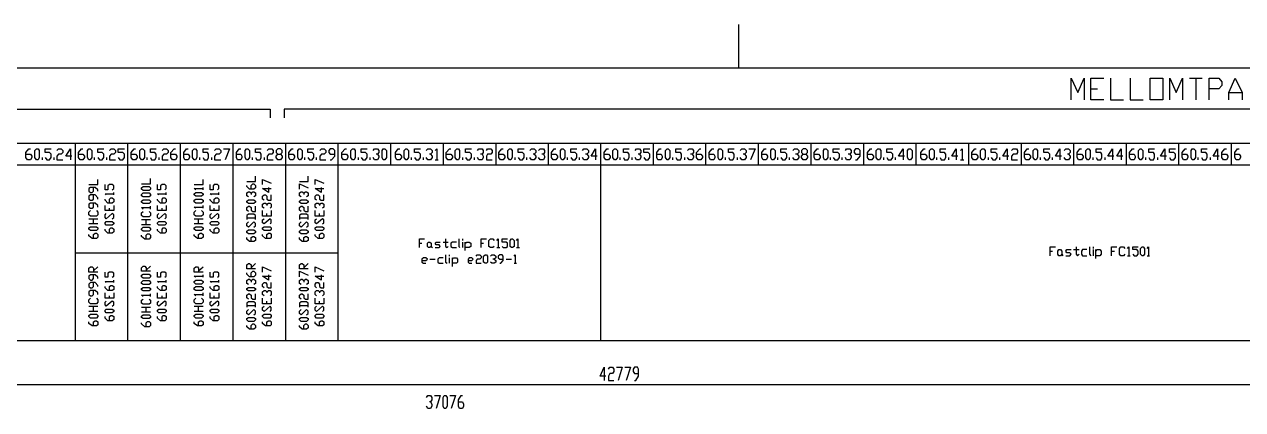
# Model space of a CAD drawing. Header units: millimetres. Extents: x -45 to 90, y -17 to 16.
# Drawn here: x 13.82 to 27.73, y 3.74 to 8.14 of the extents above; entities that cross this region are included whole.
import ezdxf

# ---------------------------------------------------------------- set-up
doc = ezdxf.new("R2010")
doc.units = ezdxf.units.MM
doc.layers.add('PDF_Geometry', color=7, linetype='Continuous')

msp = doc.modelspace()

# ---------------------------------------------------------------- linework, layer by layer
at = {"layer": 'PDF_Geometry', "lineweight": 25}
for points in [[(21.976, 8.137), (21.976, 7.637)], [(25.772, 7.275), (25.772, 7.523), (25.85, 7.358), (25.923, 7.523), (25.923, 7.275)], [(26.148, 7.275), (25.997, 7.275), (25.997, 7.523), (26.148, 7.523)], [(26.221, 7.523), (26.221, 7.275), (26.372, 7.275)], [(26.446, 7.523), (26.446, 7.275), (26.597, 7.275)], [(26.9, 7.275), (26.9, 7.523), (26.973, 7.358), (27.046, 7.523), (27.046, 7.275)], [(27.124, 7.523), (27.271, 7.523)], [(27.198, 7.523), (27.198, 7.275)], [(27.349, 7.275), (27.349, 7.523), (27.459, 7.523), (27.496, 7.481), (27.496, 7.44), (27.459, 7.399), (27.349, 7.399)], [(27.573, 7.275), (27.573, 7.358), (27.647, 7.523), (27.725, 7.358), (27.725, 7.275)], [(25.997, 7.399), (26.074, 7.399)], [(27.573, 7.358), (27.725, 7.358)], [(-0.601, 7.069), (-0.601, 7.17), (16.627, 7.17), (16.627, 7.069)], [(32.304, 7.069), (32.304, 7.17), (16.787, 7.17), (16.787, 7.069)], [(-3.599, 4.529), (-3.599, 6.78), (-0.601, 6.78), (-0.601, 6.528), (-4.199, 6.528), (-4.199, 4.529), (49.201, 4.529), (53.4, 4.529), (53.4, 4.282), (49.201, 4.282), (49.201, 4.529)], [(13.839, 6.656), (13.89, 6.656), (13.908, 6.633), (13.908, 6.615), (13.89, 6.592), (13.858, 6.592), (13.839, 6.615), (13.839, 6.674), (13.872, 6.716), (13.89, 6.716)], [(14.059, 6.615), (14.078, 6.592), (14.11, 6.592), (14.128, 6.615), (14.128, 6.656), (14.11, 6.674), (14.059, 6.674), (14.059, 6.716), (14.128, 6.716)], [(14.192, 6.697), (14.211, 6.716), (14.243, 6.716), (14.261, 6.697), (14.261, 6.674), (14.243, 6.656), (14.211, 6.656), (14.192, 6.633), (14.192, 6.592), (14.261, 6.592)], [(14.362, 6.633), (14.293, 6.633), (14.348, 6.716), (14.348, 6.592)], [(14.403, 6.78), (14.403, 6.528), (14.403, 4.529)], [(14.44, 6.656), (14.49, 6.656), (14.509, 6.633), (14.509, 6.615), (14.49, 6.592), (14.458, 6.592), (14.44, 6.615), (14.44, 6.674), (14.472, 6.716), (14.49, 6.716)], [(14.66, 6.615), (14.678, 6.592), (14.71, 6.592), (14.729, 6.615), (14.729, 6.656), (14.71, 6.674), (14.66, 6.674), (14.66, 6.716), (14.729, 6.716)], [(14.793, 6.697), (14.811, 6.716), (14.843, 6.716), (14.862, 6.697), (14.862, 6.674), (14.843, 6.656), (14.811, 6.656), (14.793, 6.633), (14.793, 6.592), (14.862, 6.592)], [(14.894, 6.615), (14.912, 6.592), (14.944, 6.592), (14.963, 6.615), (14.963, 6.656), (14.944, 6.674), (14.894, 6.674), (14.894, 6.716), (14.963, 6.716)], [(14.999, 6.78), (14.999, 6.528), (14.999, 4.529)], [(15.04, 6.656), (15.091, 6.656), (15.109, 6.633), (15.109, 6.615), (15.091, 6.592), (15.059, 6.592), (15.04, 6.615), (15.04, 6.674), (15.073, 6.716), (15.091, 6.716)], [(15.261, 6.615), (15.274, 6.592), (15.311, 6.592), (15.325, 6.615), (15.325, 6.656), (15.311, 6.674), (15.261, 6.674), (15.261, 6.716), (15.325, 6.716)], [(15.393, 6.697), (15.412, 6.716), (15.444, 6.716), (15.462, 6.697), (15.462, 6.674), (15.444, 6.656), (15.412, 6.656), (15.393, 6.633), (15.393, 6.592), (15.462, 6.592)], [(15.494, 6.656), (15.545, 6.656), (15.563, 6.633), (15.563, 6.615), (15.545, 6.592), (15.513, 6.592), (15.494, 6.615), (15.494, 6.674), (15.531, 6.716), (15.545, 6.716)], [(15.6, 6.78), (15.6, 6.528), (15.6, 4.529)], [(15.641, 6.656), (15.691, 6.656), (15.705, 6.633), (15.705, 6.615), (15.691, 6.592), (15.655, 6.592), (15.641, 6.615), (15.641, 6.674), (15.673, 6.716), (15.691, 6.716)], [(15.861, 6.615), (15.875, 6.592), (15.911, 6.592), (15.925, 6.615), (15.925, 6.656), (15.911, 6.674), (15.861, 6.674), (15.861, 6.716), (15.925, 6.716)], [(15.994, 6.697), (16.012, 6.716), (16.044, 6.716), (16.063, 6.697), (16.063, 6.674), (16.044, 6.656), (16.012, 6.656), (15.994, 6.633), (15.994, 6.592), (16.063, 6.592)], [(16.095, 6.716), (16.164, 6.716), (16.113, 6.592)], [(16.2, 6.78), (16.2, 6.528), (16.2, 4.529)], [(16.242, 6.656), (16.292, 6.656), (16.306, 6.633), (16.306, 6.615), (16.292, 6.592), (16.255, 6.592), (16.242, 6.615), (16.242, 6.674), (16.274, 6.716), (16.292, 6.716)], [(16.462, 6.615), (16.475, 6.592), (16.512, 6.592), (16.526, 6.615), (16.526, 6.656), (16.512, 6.674), (16.462, 6.674), (16.462, 6.716), (16.526, 6.716)], [(16.595, 6.697), (16.613, 6.716), (16.645, 6.716), (16.663, 6.697), (16.663, 6.674), (16.645, 6.656), (16.613, 6.656), (16.595, 6.633), (16.595, 6.592), (16.663, 6.592)], [(16.746, 6.656), (16.764, 6.633), (16.764, 6.615), (16.746, 6.592), (16.714, 6.592), (16.695, 6.615), (16.695, 6.633), (16.714, 6.656), (16.746, 6.656), (16.764, 6.674), (16.764, 6.697), (16.746, 6.716), (16.714, 6.716), (16.695, 6.697), (16.695, 6.674), (16.714, 6.656)], [(16.801, 6.78), (16.801, 6.528), (16.801, 4.529)], [(16.842, 6.656), (16.892, 6.656), (16.906, 6.633), (16.906, 6.615), (16.892, 6.592), (16.856, 6.592), (16.842, 6.615), (16.842, 6.674), (16.874, 6.716), (16.892, 6.716)], [(17.058, 6.615), (17.076, 6.592), (17.108, 6.592), (17.126, 6.615), (17.126, 6.656), (17.108, 6.674), (17.058, 6.674), (17.058, 6.716), (17.126, 6.716)], [(17.195, 6.697), (17.213, 6.716), (17.245, 6.716), (17.264, 6.697), (17.264, 6.674), (17.245, 6.656), (17.213, 6.656), (17.195, 6.633), (17.195, 6.592), (17.264, 6.592)], [(17.314, 6.592), (17.328, 6.592), (17.365, 6.633), (17.365, 6.697), (17.346, 6.716), (17.314, 6.716), (17.296, 6.697), (17.296, 6.674), (17.314, 6.656), (17.365, 6.656)], [(17.401, 6.78), (17.401, 6.528), (17.401, 4.529)], [(17.447, 6.656), (17.498, 6.656), (17.516, 6.633), (17.516, 6.615), (17.498, 6.592), (17.465, 6.592), (17.447, 6.615), (17.447, 6.674), (17.484, 6.716), (17.498, 6.716)], [(17.667, 6.615), (17.686, 6.592), (17.718, 6.592), (17.736, 6.615), (17.736, 6.656), (17.718, 6.674), (17.667, 6.674), (17.667, 6.716), (17.736, 6.716)], [(17.805, 6.697), (17.818, 6.716), (17.855, 6.716), (17.869, 6.697), (17.869, 6.674), (17.855, 6.656), (17.837, 6.656)], [(18.002, 6.78), (18.002, 6.528)], [(18.057, 6.656), (18.107, 6.656), (18.126, 6.633), (18.126, 6.615), (18.107, 6.592), (18.075, 6.592), (18.057, 6.615), (18.057, 6.674), (18.089, 6.716), (18.107, 6.716)], [(18.277, 6.615), (18.295, 6.592), (18.327, 6.592), (18.346, 6.615), (18.346, 6.656), (18.327, 6.674), (18.277, 6.674), (18.277, 6.716), (18.346, 6.716)], [(18.41, 6.697), (18.428, 6.716), (18.46, 6.716), (18.479, 6.697), (18.479, 6.674), (18.46, 6.656), (18.446, 6.656)], [(18.511, 6.697), (18.529, 6.716), (18.529, 6.592)], [(18.602, 6.78), (18.602, 6.528)], [(18.639, 6.656), (18.689, 6.656), (18.708, 6.633), (18.708, 6.615), (18.689, 6.592), (18.657, 6.592), (18.639, 6.615), (18.639, 6.674), (18.676, 6.716), (18.689, 6.716)], [(18.859, 6.615), (18.877, 6.592), (18.909, 6.592), (18.928, 6.615), (18.928, 6.656), (18.909, 6.674), (18.859, 6.674), (18.859, 6.716), (18.928, 6.716)], [(18.997, 6.697), (19.01, 6.716), (19.047, 6.716), (19.061, 6.697), (19.061, 6.674), (19.047, 6.656), (19.029, 6.656)], [(19.097, 6.697), (19.111, 6.716), (19.148, 6.716), (19.162, 6.697), (19.162, 6.674), (19.148, 6.656), (19.111, 6.656), (19.097, 6.633), (19.097, 6.592), (19.162, 6.592)], [(19.203, 6.78), (19.203, 6.528)], [(19.24, 6.656), (19.29, 6.656), (19.308, 6.633), (19.308, 6.615), (19.29, 6.592), (19.258, 6.592), (19.24, 6.615), (19.24, 6.674), (19.272, 6.716), (19.29, 6.716)], [(19.46, 6.615), (19.478, 6.592), (19.51, 6.592), (19.528, 6.615), (19.528, 6.656), (19.51, 6.674), (19.46, 6.674), (19.46, 6.716), (19.528, 6.716)], [(19.593, 6.697), (19.611, 6.716), (19.643, 6.716), (19.661, 6.697), (19.661, 6.674), (19.643, 6.656), (19.629, 6.656)], [(19.693, 6.697), (19.712, 6.716), (19.748, 6.716), (19.762, 6.697), (19.762, 6.674), (19.748, 6.656), (19.73, 6.656)], [(19.803, 6.78), (19.803, 6.528)], [(19.84, 6.656), (19.89, 6.656), (19.909, 6.633), (19.909, 6.615), (19.89, 6.592), (19.858, 6.592), (19.84, 6.615), (19.84, 6.674), (19.872, 6.716), (19.89, 6.716)], [(20.06, 6.615), (20.078, 6.592), (20.111, 6.592), (20.129, 6.615), (20.129, 6.656), (20.111, 6.674), (20.06, 6.674), (20.06, 6.716), (20.129, 6.716)], [(20.193, 6.697), (20.211, 6.716), (20.243, 6.716), (20.262, 6.697), (20.262, 6.674), (20.243, 6.656), (20.23, 6.656)], [(20.363, 6.633), (20.294, 6.633), (20.344, 6.716), (20.344, 6.592)], [(20.399, 6.78), (20.399, 6.528), (20.399, 4.529)], [(20.441, 6.656), (20.491, 6.656), (20.509, 6.633), (20.509, 6.615), (20.491, 6.592), (20.459, 6.592), (20.441, 6.615), (20.441, 6.674), (20.473, 6.716), (20.491, 6.716)], [(20.661, 6.615), (20.674, 6.592), (20.711, 6.592), (20.725, 6.615), (20.725, 6.656), (20.711, 6.674), (20.661, 6.674), (20.661, 6.716), (20.725, 6.716)], [(20.794, 6.697), (20.812, 6.716), (20.844, 6.716), (20.862, 6.697), (20.862, 6.674), (20.844, 6.656), (20.83, 6.656)], [(20.894, 6.615), (20.913, 6.592), (20.945, 6.592), (20.963, 6.615), (20.963, 6.656), (20.945, 6.674), (20.894, 6.674), (20.894, 6.716), (20.963, 6.716)], [(21, 6.78), (21, 6.528)], [(21.041, 6.656), (21.092, 6.656), (21.105, 6.633), (21.105, 6.615), (21.092, 6.592), (21.055, 6.592), (21.041, 6.615), (21.041, 6.674), (21.073, 6.716), (21.092, 6.716)], [(21.261, 6.615), (21.275, 6.592), (21.312, 6.592), (21.325, 6.615), (21.325, 6.656), (21.312, 6.674), (21.261, 6.674), (21.261, 6.716), (21.325, 6.716)], [(21.394, 6.697), (21.412, 6.716), (21.445, 6.716), (21.463, 6.697), (21.463, 6.674), (21.445, 6.656), (21.426, 6.656)], [(21.495, 6.656), (21.545, 6.656), (21.564, 6.633), (21.564, 6.615), (21.545, 6.592), (21.513, 6.592), (21.495, 6.615), (21.495, 6.674), (21.532, 6.716), (21.545, 6.716)], [(21.6, 6.78), (21.6, 6.528)], [(21.642, 6.656), (21.692, 6.656), (21.706, 6.633), (21.706, 6.615), (21.692, 6.592), (21.655, 6.592), (21.642, 6.615), (21.642, 6.674), (21.674, 6.716), (21.692, 6.716)], [(21.862, 6.615), (21.875, 6.592), (21.912, 6.592), (21.926, 6.615), (21.926, 6.656), (21.912, 6.674), (21.862, 6.674), (21.862, 6.716), (21.926, 6.716)], [(21.995, 6.697), (22.013, 6.716), (22.045, 6.716), (22.063, 6.697), (22.063, 6.674), (22.045, 6.656), (22.027, 6.656)], [(22.095, 6.716), (22.164, 6.716), (22.114, 6.592)], [(22.201, 6.78), (22.201, 6.528)], [(22.242, 6.656), (22.293, 6.656), (22.306, 6.633), (22.306, 6.615), (22.293, 6.592), (22.256, 6.592), (22.242, 6.615), (22.242, 6.674), (22.274, 6.716), (22.293, 6.716)], [(22.458, 6.615), (22.476, 6.592), (22.508, 6.592), (22.526, 6.615), (22.526, 6.656), (22.508, 6.674), (22.458, 6.674), (22.458, 6.716), (22.526, 6.716)], [(22.595, 6.697), (22.613, 6.716), (22.646, 6.716), (22.664, 6.697), (22.664, 6.674), (22.646, 6.656), (22.627, 6.656)], [(22.746, 6.656), (22.765, 6.633), (22.765, 6.615), (22.746, 6.592), (22.714, 6.592), (22.696, 6.615), (22.696, 6.633), (22.714, 6.656), (22.746, 6.656), (22.765, 6.674), (22.765, 6.697), (22.746, 6.716), (22.714, 6.716), (22.696, 6.697), (22.696, 6.674), (22.714, 6.656)], [(22.801, 6.78), (22.801, 6.528)], [(22.838, 6.656), (22.889, 6.656), (22.907, 6.633), (22.907, 6.615), (22.889, 6.592), (22.856, 6.592), (22.838, 6.615), (22.838, 6.674), (22.875, 6.716), (22.889, 6.716)], [(23.058, 6.615), (23.076, 6.592), (23.109, 6.592), (23.127, 6.615), (23.127, 6.656), (23.109, 6.674), (23.058, 6.674), (23.058, 6.716), (23.127, 6.716)], [(23.196, 6.697), (23.209, 6.716), (23.246, 6.716), (23.26, 6.697), (23.26, 6.674), (23.246, 6.656), (23.228, 6.656)], [(23.31, 6.592), (23.329, 6.592), (23.365, 6.633), (23.365, 6.697), (23.347, 6.716), (23.31, 6.716), (23.296, 6.697), (23.296, 6.674), (23.31, 6.656), (23.365, 6.656)], [(23.402, 6.78), (23.402, 6.528)], [(23.448, 6.656), (23.498, 6.656), (23.517, 6.633), (23.517, 6.615), (23.498, 6.592), (23.466, 6.592), (23.448, 6.615), (23.448, 6.674), (23.484, 6.716), (23.498, 6.716)], [(23.668, 6.615), (23.686, 6.592), (23.718, 6.592), (23.737, 6.615), (23.737, 6.656), (23.718, 6.674), (23.668, 6.674), (23.668, 6.716), (23.737, 6.716)], [(23.87, 6.633), (23.801, 6.633), (23.856, 6.716), (23.856, 6.592)], [(24.002, 6.78), (24.002, 6.528)], [(24.057, 6.656), (24.108, 6.656), (24.126, 6.633), (24.126, 6.615), (24.108, 6.592), (24.076, 6.592), (24.057, 6.615), (24.057, 6.674), (24.09, 6.716), (24.108, 6.716)], [(24.277, 6.615), (24.291, 6.592), (24.328, 6.592), (24.342, 6.615), (24.342, 6.656), (24.328, 6.674), (24.277, 6.674), (24.277, 6.716), (24.342, 6.716)], [(24.479, 6.633), (24.41, 6.633), (24.461, 6.716), (24.461, 6.592)], [(24.511, 6.697), (24.53, 6.716), (24.53, 6.592)], [(24.603, 6.78), (24.603, 6.528)], [(24.64, 6.656), (24.69, 6.656), (24.708, 6.633), (24.708, 6.615), (24.69, 6.592), (24.658, 6.592), (24.64, 6.615), (24.64, 6.674), (24.672, 6.716), (24.69, 6.716)], [(24.86, 6.615), (24.878, 6.592), (24.91, 6.592), (24.928, 6.615), (24.928, 6.656), (24.91, 6.674), (24.86, 6.674), (24.86, 6.716), (24.928, 6.716)], [(25.061, 6.633), (24.993, 6.633), (25.043, 6.716), (25.043, 6.592)], [(25.093, 6.697), (25.112, 6.716), (25.148, 6.716), (25.162, 6.697), (25.162, 6.674), (25.148, 6.656), (25.112, 6.656), (25.093, 6.633), (25.093, 6.592), (25.162, 6.592)], [(25.203, 6.78), (25.203, 6.528)], [(25.24, 6.656), (25.291, 6.656), (25.309, 6.633), (25.309, 6.615), (25.291, 6.592), (25.258, 6.592), (25.24, 6.615), (25.24, 6.674), (25.272, 6.716), (25.291, 6.716)], [(25.46, 6.615), (25.479, 6.592), (25.511, 6.592), (25.529, 6.615), (25.529, 6.656), (25.511, 6.674), (25.46, 6.674), (25.46, 6.716), (25.529, 6.716)], [(25.662, 6.633), (25.593, 6.633), (25.644, 6.716), (25.644, 6.592)], [(25.694, 6.697), (25.712, 6.716), (25.744, 6.716), (25.763, 6.697), (25.763, 6.674), (25.744, 6.656), (25.731, 6.656)], [(25.799, 6.78), (25.799, 6.528)], [(25.841, 6.656), (25.891, 6.656), (25.909, 6.633), (25.909, 6.615), (25.891, 6.592), (25.859, 6.592), (25.841, 6.615), (25.841, 6.674), (25.873, 6.716), (25.891, 6.716)], [(26.061, 6.615), (26.074, 6.592), (26.111, 6.592), (26.125, 6.615), (26.125, 6.656), (26.111, 6.674), (26.061, 6.674), (26.061, 6.716), (26.125, 6.716)], [(26.262, 6.633), (26.194, 6.633), (26.244, 6.716), (26.244, 6.592)], [(26.363, 6.633), (26.295, 6.633), (26.345, 6.716), (26.345, 6.592)], [(26.4, 6.78), (26.4, 6.528)], [(26.441, 6.656), (26.492, 6.656), (26.505, 6.633), (26.505, 6.615), (26.492, 6.592), (26.455, 6.592), (26.441, 6.615), (26.441, 6.674), (26.473, 6.716), (26.492, 6.716)], [(26.661, 6.615), (26.675, 6.592), (26.712, 6.592), (26.725, 6.615), (26.725, 6.656), (26.712, 6.674), (26.661, 6.674), (26.661, 6.716), (26.725, 6.716)], [(26.863, 6.633), (26.794, 6.633), (26.845, 6.716), (26.845, 6.592)], [(26.895, 6.615), (26.913, 6.592), (26.945, 6.592), (26.964, 6.615), (26.964, 6.656), (26.945, 6.674), (26.895, 6.674), (26.895, 6.716), (26.964, 6.716)], [(27, 6.78), (27, 6.528)], [(27.042, 6.656), (27.092, 6.656), (27.106, 6.633), (27.106, 6.615), (27.092, 6.592), (27.055, 6.592), (27.042, 6.615), (27.042, 6.674), (27.074, 6.716), (27.092, 6.716)], [(27.262, 6.615), (27.276, 6.592), (27.312, 6.592), (27.326, 6.615), (27.326, 6.656), (27.312, 6.674), (27.262, 6.674), (27.262, 6.716), (27.326, 6.716)], [(27.463, 6.633), (27.395, 6.633), (27.445, 6.716), (27.445, 6.592)], [(27.496, 6.656), (27.546, 6.656), (27.564, 6.633), (27.564, 6.615), (27.546, 6.592), (27.514, 6.592), (27.496, 6.615), (27.496, 6.674), (27.528, 6.716), (27.546, 6.716)], [(27.601, 6.78), (27.601, 6.528)], [(27.642, 6.656), (27.693, 6.656), (27.706, 6.633), (27.706, 6.615), (27.693, 6.592), (27.656, 6.592), (27.642, 6.615), (27.642, 6.674), (27.674, 6.716), (27.693, 6.716)], [(14.027, 6.592), (14.027, 6.615)], [(14.16, 6.592), (14.16, 6.615)], [(14.623, 6.592), (14.623, 6.615)], [(14.761, 6.592), (14.761, 6.615)], [(15.224, 6.592), (15.224, 6.615)], [(15.361, 6.592), (15.361, 6.615)], [(15.824, 6.592), (15.824, 6.615)], [(15.962, 6.592), (15.962, 6.615)], [(16.425, 6.592), (16.425, 6.615)], [(16.562, 6.592), (16.562, 6.615)], [(17.025, 6.592), (17.025, 6.615)], [(17.158, 6.592), (17.158, 6.615)], [(17.635, 6.592), (17.635, 6.615)], [(17.768, 6.592), (17.768, 6.615)], [(17.855, 6.656), (17.869, 6.633), (17.869, 6.615), (17.855, 6.592), (17.818, 6.592), (17.805, 6.615)], [(18.24, 6.592), (18.24, 6.615)], [(18.378, 6.592), (18.378, 6.615)], [(18.46, 6.656), (18.479, 6.633), (18.479, 6.615), (18.46, 6.592), (18.428, 6.592), (18.41, 6.615)], [(18.511, 6.592), (18.547, 6.592)], [(18.827, 6.592), (18.827, 6.615)], [(18.96, 6.592), (18.96, 6.615)], [(19.047, 6.656), (19.061, 6.633), (19.061, 6.615), (19.047, 6.592), (19.01, 6.592), (18.997, 6.615)], [(19.427, 6.592), (19.427, 6.615)], [(19.56, 6.592), (19.56, 6.615)], [(19.643, 6.656), (19.661, 6.633), (19.661, 6.615), (19.643, 6.592), (19.611, 6.592), (19.593, 6.615)], [(19.748, 6.656), (19.762, 6.633), (19.762, 6.615), (19.748, 6.592), (19.712, 6.592), (19.693, 6.615)], [(20.023, 6.592), (20.023, 6.615)], [(20.161, 6.592), (20.161, 6.615)], [(20.243, 6.656), (20.262, 6.633), (20.262, 6.615), (20.243, 6.592), (20.211, 6.592), (20.193, 6.615)], [(20.624, 6.592), (20.624, 6.615)], [(20.761, 6.592), (20.761, 6.615)], [(20.844, 6.656), (20.862, 6.633), (20.862, 6.615), (20.844, 6.592), (20.812, 6.592), (20.794, 6.615)], [(21.224, 6.592), (21.224, 6.615)], [(21.362, 6.592), (21.362, 6.615)], [(21.445, 6.656), (21.463, 6.633), (21.463, 6.615), (21.445, 6.592), (21.412, 6.592), (21.394, 6.615)], [(21.825, 6.592), (21.825, 6.615)], [(21.963, 6.592), (21.963, 6.615)], [(22.045, 6.656), (22.063, 6.633), (22.063, 6.615), (22.045, 6.592), (22.013, 6.592), (21.995, 6.615)], [(22.426, 6.592), (22.426, 6.615)], [(22.558, 6.592), (22.558, 6.615)], [(22.646, 6.656), (22.664, 6.633), (22.664, 6.615), (22.646, 6.592), (22.613, 6.592), (22.595, 6.615)], [(23.026, 6.592), (23.026, 6.615)], [(23.159, 6.592), (23.159, 6.615)], [(23.246, 6.656), (23.26, 6.633), (23.26, 6.615), (23.246, 6.592), (23.209, 6.592), (23.196, 6.615)], [(23.636, 6.592), (23.636, 6.615)], [(23.769, 6.592), (23.769, 6.615)], [(24.241, 6.592), (24.241, 6.615)], [(24.378, 6.592), (24.378, 6.615)], [(24.511, 6.592), (24.548, 6.592)], [(24.828, 6.592), (24.828, 6.615)], [(24.961, 6.592), (24.961, 6.615)], [(25.424, 6.592), (25.424, 6.615)], [(25.561, 6.592), (25.561, 6.615)], [(25.744, 6.656), (25.763, 6.633), (25.763, 6.615), (25.744, 6.592), (25.712, 6.592), (25.694, 6.615)], [(26.024, 6.592), (26.024, 6.615)], [(26.162, 6.592), (26.162, 6.615)], [(26.625, 6.592), (26.625, 6.615)], [(26.762, 6.592), (26.762, 6.615)], [(27.225, 6.592), (27.225, 6.615)], [(27.363, 6.592), (27.363, 6.615)], [(16.361, 6.344), (16.462, 6.344), (16.462, 6.404)], [(16.961, 6.344), (17.062, 6.344), (17.062, 6.404)], [(14.559, 6.308), (14.66, 6.308), (14.66, 6.367)], [(14.66, 6.234), (14.66, 6.248), (14.628, 6.276), (14.577, 6.276), (14.559, 6.262), (14.559, 6.234), (14.577, 6.216), (14.596, 6.216), (14.61, 6.234), (14.61, 6.276)], [(14.825, 6.248), (14.843, 6.262), (14.843, 6.294), (14.825, 6.308), (14.793, 6.308), (14.775, 6.294), (14.775, 6.248), (14.743, 6.248), (14.743, 6.308)], [(15.16, 6.317), (15.261, 6.317), (15.261, 6.377)], [(15.426, 6.248), (15.439, 6.262), (15.439, 6.294), (15.426, 6.308), (15.393, 6.308), (15.375, 6.294), (15.375, 6.248), (15.343, 6.248), (15.343, 6.308)], [(15.76, 6.308), (15.861, 6.308), (15.861, 6.367)], [(15.779, 6.248), (15.76, 6.262), (15.861, 6.262)], [(15.861, 6.248), (15.861, 6.276)], [(16.026, 6.248), (16.04, 6.262), (16.04, 6.294), (16.026, 6.308), (15.989, 6.308), (15.976, 6.294), (15.976, 6.248), (15.944, 6.248), (15.944, 6.308)], [(16.411, 6.257), (16.411, 6.299), (16.429, 6.317), (16.443, 6.317), (16.462, 6.299), (16.462, 6.271), (16.443, 6.257), (16.393, 6.257), (16.361, 6.285), (16.361, 6.299)], [(16.54, 6.308), (16.54, 6.367), (16.64, 6.322)], [(16.608, 6.276), (16.608, 6.216), (16.54, 6.262), (16.64, 6.262)], [(16.961, 6.257), (16.961, 6.317), (17.062, 6.271)], [(17.14, 6.308), (17.14, 6.367), (17.241, 6.322)], [(17.209, 6.276), (17.209, 6.216), (17.14, 6.262), (17.241, 6.262)], [(14.66, 6.143), (14.66, 6.156), (14.628, 6.189), (14.577, 6.189), (14.559, 6.175), (14.559, 6.143), (14.577, 6.129), (14.596, 6.129), (14.61, 6.143), (14.61, 6.189)], [(14.756, 6.189), (14.743, 6.202), (14.843, 6.202)], [(14.793, 6.097), (14.793, 6.143), (14.807, 6.156), (14.825, 6.156), (14.843, 6.143), (14.843, 6.111), (14.825, 6.097), (14.775, 6.097), (14.743, 6.129), (14.743, 6.143)], [(14.843, 6.189), (14.843, 6.216)], [(15.357, 6.189), (15.343, 6.202), (15.439, 6.202)], [(15.393, 6.097), (15.393, 6.143), (15.407, 6.156), (15.426, 6.156), (15.439, 6.143), (15.439, 6.111), (15.426, 6.097), (15.375, 6.097), (15.343, 6.129), (15.343, 6.143)], [(15.439, 6.189), (15.439, 6.216)], [(15.957, 6.189), (15.944, 6.202), (16.04, 6.202)], [(15.989, 6.097), (15.989, 6.143), (16.008, 6.156), (16.026, 6.156), (16.04, 6.143), (16.04, 6.111), (16.026, 6.097), (15.976, 6.097), (15.944, 6.129), (15.944, 6.143)], [(16.04, 6.189), (16.04, 6.216)], [(16.379, 6.166), (16.361, 6.179), (16.361, 6.212), (16.379, 6.225), (16.393, 6.225), (16.411, 6.212), (16.411, 6.193)], [(16.411, 6.212), (16.429, 6.225), (16.443, 6.225), (16.462, 6.212), (16.462, 6.179), (16.443, 6.166)], [(16.558, 6.129), (16.54, 6.143), (16.54, 6.175), (16.558, 6.189), (16.576, 6.189), (16.59, 6.175), (16.59, 6.143), (16.608, 6.129), (16.64, 6.129), (16.64, 6.189)], [(16.98, 6.166), (16.961, 6.179), (16.961, 6.212), (16.98, 6.225), (16.993, 6.225), (17.012, 6.212), (17.012, 6.193)], [(17.012, 6.212), (17.03, 6.225), (17.044, 6.225), (17.062, 6.212), (17.062, 6.179), (17.044, 6.166)], [(17.158, 6.129), (17.14, 6.143), (17.14, 6.175), (17.158, 6.189), (17.177, 6.189), (17.19, 6.175), (17.19, 6.143), (17.209, 6.129), (17.241, 6.129), (17.241, 6.189)], [(14.66, 6.051), (14.66, 6.069), (14.628, 6.097), (14.577, 6.097), (14.559, 6.083), (14.559, 6.051), (14.577, 6.037), (14.596, 6.037), (14.61, 6.051), (14.61, 6.097)], [(14.646, 6.01), (14.66, 5.991), (14.66, 5.964), (14.646, 5.946), (14.577, 5.946), (14.559, 5.964), (14.559, 5.991), (14.577, 6.01)], [(14.843, 6.069), (14.843, 6.01), (14.743, 6.01), (14.743, 6.069)], [(14.793, 6.01), (14.793, 6.037)], [(15.178, 6.028), (15.16, 6.046), (15.261, 6.046)], [(15.247, 6.001), (15.261, 5.987), (15.261, 5.955), (15.247, 5.941), (15.178, 5.941), (15.16, 5.955), (15.16, 5.987), (15.178, 6.001)], [(15.261, 6.028), (15.261, 6.06)], [(15.439, 6.069), (15.439, 6.01), (15.343, 6.01), (15.343, 6.069)], [(15.393, 6.01), (15.393, 6.037)], [(15.779, 6.037), (15.76, 6.051), (15.861, 6.051)], [(15.843, 6.01), (15.861, 5.991), (15.861, 5.964), (15.843, 5.946), (15.779, 5.946), (15.76, 5.964), (15.76, 5.991), (15.779, 6.01)], [(15.861, 6.037), (15.861, 6.069)], [(16.04, 6.069), (16.04, 6.01), (15.944, 6.01), (15.944, 6.069)], [(15.989, 6.01), (15.989, 6.037)], [(16.379, 6.001), (16.361, 6.014), (16.361, 6.046), (16.379, 6.06), (16.393, 6.06), (16.411, 6.046), (16.411, 6.014), (16.429, 6.001), (16.462, 6.001), (16.462, 6.06)], [(16.558, 6.037), (16.54, 6.051), (16.54, 6.083), (16.558, 6.097), (16.576, 6.097), (16.59, 6.083), (16.59, 6.069)], [(16.64, 6.01), (16.64, 5.946), (16.54, 5.946), (16.54, 6.01)], [(16.59, 6.083), (16.608, 6.097), (16.627, 6.097), (16.64, 6.083), (16.64, 6.051), (16.627, 6.037)], [(16.98, 6.001), (16.961, 6.014), (16.961, 6.046), (16.98, 6.06), (16.993, 6.06), (17.012, 6.046), (17.012, 6.014), (17.03, 6.001), (17.062, 6.001), (17.062, 6.06)], [(17.158, 6.037), (17.14, 6.051), (17.14, 6.083), (17.158, 6.097), (17.177, 6.097), (17.19, 6.083), (17.19, 6.069)], [(17.241, 6.01), (17.241, 5.946), (17.14, 5.946), (17.14, 6.01)], [(17.19, 6.083), (17.209, 6.097), (17.227, 6.097), (17.241, 6.083), (17.241, 6.051), (17.227, 6.037)], [(14.559, 5.918), (14.66, 5.918)], [(14.66, 5.859), (14.559, 5.859)], [(14.61, 5.859), (14.61, 5.918)], [(14.825, 5.918), (14.843, 5.932), (14.843, 5.964), (14.825, 5.978), (14.756, 5.918), (14.743, 5.932), (14.743, 5.964), (14.756, 5.978)], [(15.16, 5.909), (15.261, 5.909)], [(15.261, 5.849), (15.16, 5.849)], [(15.21, 5.849), (15.21, 5.909)], [(15.426, 5.918), (15.439, 5.932), (15.439, 5.964), (15.426, 5.978), (15.357, 5.918), (15.343, 5.932), (15.343, 5.964), (15.357, 5.978)], [(15.76, 5.918), (15.861, 5.918)], [(15.861, 5.859), (15.76, 5.859)], [(15.811, 5.859), (15.811, 5.918)], [(16.026, 5.918), (16.04, 5.932), (16.04, 5.964), (16.026, 5.978), (15.957, 5.918), (15.944, 5.932), (15.944, 5.964), (15.957, 5.978)], [(16.462, 5.909), (16.462, 5.955), (16.443, 5.969), (16.379, 5.969), (16.361, 5.955), (16.361, 5.909)], [(16.361, 5.927), (16.462, 5.927)], [(16.443, 5.822), (16.462, 5.836), (16.462, 5.863), (16.443, 5.881), (16.379, 5.822), (16.361, 5.836), (16.361, 5.863), (16.379, 5.881)], [(16.627, 5.859), (16.64, 5.872), (16.64, 5.904), (16.627, 5.918), (16.558, 5.859), (16.54, 5.872), (16.54, 5.904), (16.558, 5.918)], [(16.59, 5.946), (16.59, 5.978)], [(17.062, 5.909), (17.062, 5.955), (17.044, 5.969), (16.98, 5.969), (16.961, 5.955), (16.961, 5.909)], [(16.961, 5.927), (17.062, 5.927)], [(17.044, 5.822), (17.062, 5.836), (17.062, 5.863), (17.044, 5.881), (16.98, 5.822), (16.961, 5.836), (16.961, 5.863), (16.98, 5.881)], [(17.227, 5.859), (17.241, 5.872), (17.241, 5.904), (17.227, 5.918), (17.158, 5.859), (17.14, 5.872), (17.14, 5.904), (17.158, 5.918)], [(17.19, 5.946), (17.19, 5.978)], [(14.61, 5.693), (14.61, 5.739), (14.628, 5.753), (14.646, 5.753), (14.66, 5.739), (14.66, 5.707), (14.646, 5.693), (14.596, 5.693), (14.559, 5.721), (14.559, 5.739)], [(14.793, 5.753), (14.793, 5.799), (14.807, 5.813), (14.825, 5.813), (14.843, 5.799), (14.843, 5.767), (14.825, 5.753), (14.775, 5.753), (14.743, 5.785), (14.743, 5.799)], [(15.21, 5.684), (15.21, 5.73), (15.228, 5.744), (15.247, 5.744), (15.261, 5.73), (15.261, 5.703), (15.247, 5.684), (15.196, 5.684), (15.16, 5.716), (15.16, 5.73)], [(15.393, 5.753), (15.393, 5.799), (15.407, 5.813), (15.426, 5.813), (15.439, 5.799), (15.439, 5.767), (15.426, 5.753), (15.375, 5.753), (15.343, 5.785), (15.343, 5.799)], [(15.811, 5.693), (15.811, 5.739), (15.829, 5.753), (15.843, 5.753), (15.861, 5.739), (15.861, 5.707), (15.843, 5.693), (15.797, 5.693), (15.76, 5.721), (15.76, 5.739)], [(15.989, 5.753), (15.989, 5.799), (16.008, 5.813), (16.026, 5.813), (16.04, 5.799), (16.04, 5.767), (16.026, 5.753), (15.976, 5.753), (15.944, 5.785), (15.944, 5.799)], [(16.411, 5.657), (16.411, 5.703), (16.429, 5.716), (16.443, 5.716), (16.462, 5.703), (16.462, 5.671), (16.443, 5.657), (16.393, 5.657), (16.361, 5.684), (16.361, 5.703)], [(16.59, 5.693), (16.59, 5.739), (16.608, 5.753), (16.627, 5.753), (16.64, 5.739), (16.64, 5.707), (16.627, 5.693), (16.576, 5.693), (16.54, 5.721), (16.54, 5.739)], [(17.012, 5.657), (17.012, 5.703), (17.03, 5.716), (17.044, 5.716), (17.062, 5.703), (17.062, 5.671), (17.044, 5.657), (16.993, 5.657), (16.961, 5.684), (16.961, 5.703)], [(17.19, 5.693), (17.19, 5.739), (17.209, 5.753), (17.227, 5.753), (17.241, 5.739), (17.241, 5.707), (17.227, 5.693), (17.177, 5.693), (17.14, 5.721), (17.14, 5.739)], [(18.332, 5.588), (18.332, 5.689), (18.391, 5.689)], [(18.332, 5.639), (18.359, 5.639)], [(18.465, 5.602), (18.483, 5.588)], [(18.511, 5.588), (18.557, 5.588), (18.57, 5.602), (18.557, 5.62), (18.524, 5.62), (18.511, 5.639), (18.524, 5.652), (18.57, 5.652)], [(18.602, 5.652), (18.662, 5.652)], [(18.63, 5.689), (18.63, 5.602), (18.648, 5.588), (18.662, 5.602)], [(18.754, 5.652), (18.708, 5.652), (18.689, 5.639), (18.689, 5.602), (18.708, 5.588), (18.754, 5.588)], [(18.781, 5.689), (18.781, 5.602), (18.795, 5.588)], [(18.827, 5.671), (18.827, 5.689)], [(18.827, 5.588), (18.827, 5.652)], [(18.854, 5.556), (18.854, 5.652)], [(18.854, 5.639), (18.873, 5.652), (18.9, 5.652), (18.919, 5.639), (18.919, 5.602), (18.9, 5.588), (18.854, 5.588)], [(19.038, 5.588), (19.038, 5.689), (19.097, 5.689)], [(19.038, 5.639), (19.065, 5.639)], [(19.185, 5.602), (19.171, 5.588), (19.143, 5.588), (19.125, 5.602), (19.125, 5.671), (19.143, 5.689), (19.171, 5.689), (19.185, 5.671)], [(19.217, 5.671), (19.23, 5.689), (19.23, 5.588)], [(19.217, 5.588), (19.249, 5.588)], [(19.276, 5.602), (19.29, 5.588), (19.322, 5.588), (19.336, 5.602), (19.336, 5.639), (19.322, 5.652), (19.276, 5.652), (19.276, 5.689), (19.336, 5.689)], [(19.441, 5.671), (19.455, 5.689), (19.455, 5.588)], [(19.441, 5.588), (19.473, 5.588)], [(25.534, 5.496), (25.534, 5.597), (25.593, 5.597)], [(25.712, 5.496), (25.758, 5.496), (25.772, 5.515), (25.758, 5.528), (25.726, 5.528), (25.712, 5.547), (25.726, 5.565), (25.772, 5.565)], [(25.799, 5.565), (25.864, 5.565)], [(25.832, 5.597), (25.832, 5.515), (25.845, 5.496), (25.864, 5.515)], [(25.951, 5.565), (25.905, 5.565), (25.891, 5.547), (25.891, 5.515), (25.905, 5.496), (25.951, 5.496)], [(25.983, 5.597), (25.983, 5.515), (25.997, 5.496)], [(26.029, 5.579), (26.029, 5.597)], [(26.029, 5.496), (26.029, 5.565)], [(26.056, 5.464), (26.056, 5.565)], [(26.056, 5.547), (26.07, 5.565), (26.102, 5.565), (26.116, 5.547), (26.116, 5.515), (26.102, 5.496), (26.056, 5.496)], [(26.235, 5.496), (26.235, 5.597), (26.295, 5.597)], [(26.386, 5.515), (26.372, 5.496), (26.34, 5.496), (26.327, 5.515), (26.327, 5.579), (26.34, 5.597), (26.372, 5.597), (26.386, 5.579)], [(26.418, 5.579), (26.432, 5.597), (26.432, 5.496)], [(26.478, 5.515), (26.492, 5.496), (26.524, 5.496), (26.537, 5.515), (26.537, 5.547), (26.524, 5.565), (26.478, 5.565), (26.478, 5.597), (26.537, 5.597)], [(26.643, 5.579), (26.657, 5.597), (26.657, 5.496)], [(14.403, 5.528), (17.401, 5.528)], [(18.359, 5.441), (18.405, 5.441), (18.424, 5.455), (18.405, 5.473), (18.378, 5.473), (18.359, 5.455), (18.359, 5.423), (18.378, 5.409), (18.405, 5.409)], [(18.451, 5.455), (18.511, 5.455)], [(18.602, 5.473), (18.557, 5.473), (18.543, 5.455), (18.543, 5.423), (18.557, 5.409), (18.602, 5.409)], [(18.63, 5.506), (18.63, 5.423), (18.648, 5.409)], [(18.676, 5.492), (18.676, 5.506)], [(18.676, 5.409), (18.676, 5.473)], [(18.708, 5.373), (18.708, 5.473)], [(18.708, 5.455), (18.722, 5.473), (18.754, 5.473), (18.767, 5.455), (18.767, 5.423), (18.754, 5.409), (18.708, 5.409)], [(18.887, 5.441), (18.932, 5.441), (18.946, 5.455), (18.932, 5.473), (18.9, 5.473), (18.887, 5.455), (18.887, 5.423), (18.9, 5.409), (18.932, 5.409)], [(18.978, 5.492), (18.992, 5.506), (19.02, 5.506), (19.038, 5.492), (19.038, 5.473), (19.02, 5.455), (18.992, 5.455), (18.978, 5.441), (18.978, 5.409), (19.038, 5.409)], [(19.143, 5.492), (19.157, 5.506), (19.185, 5.506), (19.203, 5.492), (19.203, 5.473), (19.185, 5.455), (19.171, 5.455)], [(19.185, 5.455), (19.203, 5.441), (19.203, 5.423), (19.185, 5.409), (19.157, 5.409), (19.143, 5.423)], [(19.249, 5.409), (19.262, 5.409), (19.29, 5.441), (19.29, 5.492), (19.276, 5.506), (19.249, 5.506), (19.23, 5.492), (19.23, 5.473), (19.249, 5.455), (19.29, 5.455)], [(19.322, 5.455), (19.382, 5.455)], [(19.414, 5.492), (19.427, 5.506), (19.427, 5.409)], [(25.534, 5.547), (25.561, 5.547)], [(25.666, 5.515), (25.68, 5.496)], [(26.235, 5.547), (26.267, 5.547)], [(26.418, 5.496), (26.446, 5.496)], [(26.643, 5.496), (26.67, 5.496)], [(14.66, 5.308), (14.559, 5.308), (14.559, 5.354), (14.577, 5.368), (14.596, 5.368), (14.61, 5.354), (14.61, 5.308)], [(14.61, 5.322), (14.66, 5.368)], [(14.825, 5.249), (14.843, 5.263), (14.843, 5.295), (14.825, 5.308), (14.793, 5.308), (14.775, 5.295), (14.775, 5.249), (14.743, 5.249), (14.743, 5.308)], [(15.261, 5.318), (15.16, 5.318), (15.16, 5.359), (15.178, 5.377), (15.196, 5.377), (15.21, 5.359), (15.21, 5.318)], [(15.21, 5.331), (15.261, 5.377)], [(15.426, 5.249), (15.439, 5.263), (15.439, 5.295), (15.426, 5.308), (15.393, 5.308), (15.375, 5.295), (15.375, 5.249), (15.343, 5.249), (15.343, 5.308)], [(15.861, 5.308), (15.76, 5.308), (15.76, 5.354), (15.779, 5.368), (15.797, 5.368), (15.811, 5.354), (15.811, 5.308)], [(15.811, 5.322), (15.861, 5.368)], [(16.026, 5.249), (16.04, 5.263), (16.04, 5.295), (16.026, 5.308), (15.989, 5.308), (15.976, 5.295), (15.976, 5.249), (15.944, 5.249), (15.944, 5.308)], [(16.462, 5.345), (16.361, 5.345), (16.361, 5.391), (16.379, 5.405), (16.393, 5.405), (16.411, 5.391), (16.411, 5.345)], [(16.411, 5.253), (16.411, 5.299), (16.429, 5.318), (16.443, 5.318), (16.462, 5.299), (16.462, 5.272), (16.443, 5.253), (16.393, 5.253), (16.361, 5.285), (16.361, 5.299)], [(16.411, 5.359), (16.462, 5.405)], [(16.54, 5.308), (16.54, 5.368), (16.64, 5.322)], [(17.062, 5.345), (16.961, 5.345), (16.961, 5.391), (16.98, 5.405), (16.993, 5.405), (17.012, 5.391), (17.012, 5.345)], [(16.961, 5.253), (16.961, 5.318), (17.062, 5.272)], [(17.012, 5.359), (17.062, 5.405)], [(17.14, 5.308), (17.14, 5.368), (17.241, 5.322)], [(19.414, 5.409), (19.441, 5.409)], [(14.66, 5.235), (14.66, 5.249), (14.628, 5.276), (14.577, 5.276), (14.559, 5.263), (14.559, 5.235), (14.577, 5.217), (14.596, 5.217), (14.61, 5.235), (14.61, 5.276)], [(14.66, 5.143), (14.66, 5.157), (14.628, 5.189), (14.577, 5.189), (14.559, 5.171), (14.559, 5.143), (14.577, 5.13), (14.596, 5.13), (14.61, 5.143), (14.61, 5.189)], [(14.756, 5.189), (14.743, 5.203), (14.843, 5.203)], [(14.793, 5.098), (14.793, 5.143), (14.807, 5.157), (14.825, 5.157), (14.843, 5.143), (14.843, 5.111), (14.825, 5.098), (14.775, 5.098), (14.743, 5.13), (14.743, 5.143)], [(14.843, 5.189), (14.843, 5.217)], [(15.357, 5.189), (15.343, 5.203), (15.439, 5.203)], [(15.393, 5.098), (15.393, 5.143), (15.407, 5.157), (15.426, 5.157), (15.439, 5.143), (15.439, 5.111), (15.426, 5.098), (15.375, 5.098), (15.343, 5.13), (15.343, 5.143)], [(15.439, 5.189), (15.439, 5.217)], [(15.779, 5.249), (15.76, 5.263), (15.861, 5.263)], [(15.861, 5.249), (15.861, 5.276)], [(15.957, 5.189), (15.944, 5.203), (16.04, 5.203)], [(15.989, 5.098), (15.989, 5.143), (16.008, 5.157), (16.026, 5.157), (16.04, 5.143), (16.04, 5.111), (16.026, 5.098), (15.976, 5.098), (15.944, 5.13), (15.944, 5.143)], [(16.04, 5.189), (16.04, 5.217)], [(16.379, 5.166), (16.361, 5.18), (16.361, 5.212), (16.379, 5.226), (16.393, 5.226), (16.411, 5.212), (16.411, 5.194)], [(16.411, 5.212), (16.429, 5.226), (16.443, 5.226), (16.462, 5.212), (16.462, 5.18), (16.443, 5.166)], [(16.608, 5.276), (16.608, 5.217), (16.54, 5.263), (16.64, 5.263)], [(16.558, 5.13), (16.54, 5.143), (16.54, 5.171), (16.558, 5.189), (16.576, 5.189), (16.59, 5.171), (16.59, 5.143), (16.608, 5.13), (16.64, 5.13), (16.64, 5.189)], [(16.98, 5.166), (16.961, 5.18), (16.961, 5.212), (16.98, 5.226), (16.993, 5.226), (17.012, 5.212), (17.012, 5.194)], [(17.012, 5.212), (17.03, 5.226), (17.044, 5.226), (17.062, 5.212), (17.062, 5.18), (17.044, 5.166)], [(17.209, 5.276), (17.209, 5.217), (17.14, 5.263), (17.241, 5.263)], [(17.158, 5.13), (17.14, 5.143), (17.14, 5.171), (17.158, 5.189), (17.177, 5.189), (17.19, 5.171), (17.19, 5.143), (17.209, 5.13), (17.241, 5.13), (17.241, 5.189)], [(14.66, 5.052), (14.66, 5.07), (14.628, 5.098), (14.577, 5.098), (14.559, 5.084), (14.559, 5.052), (14.577, 5.038), (14.596, 5.038), (14.61, 5.052), (14.61, 5.098)], [(14.646, 5.01), (14.66, 4.992), (14.66, 4.965), (14.646, 4.946), (14.577, 4.946), (14.559, 4.965), (14.559, 4.992), (14.577, 5.01)], [(14.843, 5.07), (14.843, 5.01), (14.743, 5.01), (14.743, 5.07)], [(14.793, 5.01), (14.793, 5.038)], [(15.178, 5.029), (15.16, 5.047), (15.261, 5.047)], [(15.261, 5.029), (15.261, 5.061)], [(15.439, 5.07), (15.439, 5.01), (15.343, 5.01), (15.343, 5.07)], [(15.393, 5.01), (15.393, 5.038)], [(15.779, 5.038), (15.76, 5.052), (15.861, 5.052)], [(15.843, 5.01), (15.861, 4.992), (15.861, 4.965), (15.843, 4.946), (15.779, 4.946), (15.76, 4.965), (15.76, 4.992), (15.779, 5.01)], [(15.861, 5.038), (15.861, 5.07)], [(16.04, 5.07), (16.04, 5.01), (15.944, 5.01), (15.944, 5.07)], [(15.989, 5.01), (15.989, 5.038)], [(16.379, 5.001), (16.361, 5.015), (16.361, 5.047), (16.379, 5.061), (16.393, 5.061), (16.411, 5.047), (16.411, 5.015), (16.429, 5.001), (16.462, 5.001), (16.462, 5.061)], [(16.558, 5.038), (16.54, 5.052), (16.54, 5.084), (16.558, 5.098), (16.576, 5.098), (16.59, 5.084), (16.59, 5.07)], [(16.64, 5.01), (16.64, 4.946), (16.54, 4.946), (16.54, 5.01)], [(16.59, 5.084), (16.608, 5.098), (16.627, 5.098), (16.64, 5.084), (16.64, 5.052), (16.627, 5.038)], [(16.98, 5.001), (16.961, 5.015), (16.961, 5.047), (16.98, 5.061), (16.993, 5.061), (17.012, 5.047), (17.012, 5.015), (17.03, 5.001), (17.062, 5.001), (17.062, 5.061)], [(17.158, 5.038), (17.14, 5.052), (17.14, 5.084), (17.158, 5.098), (17.177, 5.098), (17.19, 5.084), (17.19, 5.07)], [(17.241, 5.01), (17.241, 4.946), (17.14, 4.946), (17.14, 5.01)], [(17.19, 5.084), (17.209, 5.098), (17.227, 5.098), (17.241, 5.084), (17.241, 5.052), (17.227, 5.038)], [(14.559, 4.919), (14.66, 4.919)], [(14.61, 4.859), (14.61, 4.919)], [(14.825, 4.919), (14.843, 4.933), (14.843, 4.965), (14.825, 4.978), (14.756, 4.919), (14.743, 4.933), (14.743, 4.965), (14.756, 4.978)], [(15.247, 5.001), (15.261, 4.988), (15.261, 4.955), (15.247, 4.942), (15.178, 4.942), (15.16, 4.955), (15.16, 4.988), (15.178, 5.001)], [(15.16, 4.91), (15.261, 4.91)], [(15.21, 4.85), (15.21, 4.91)], [(15.426, 4.919), (15.439, 4.933), (15.439, 4.965), (15.426, 4.978), (15.357, 4.919), (15.343, 4.933), (15.343, 4.965), (15.357, 4.978)], [(15.76, 4.919), (15.861, 4.919)], [(15.811, 4.859), (15.811, 4.919)], [(16.026, 4.919), (16.04, 4.933), (16.04, 4.965), (16.026, 4.978), (15.957, 4.919), (15.944, 4.933), (15.944, 4.965), (15.957, 4.978)], [(16.462, 4.91), (16.462, 4.955), (16.443, 4.969), (16.379, 4.969), (16.361, 4.955), (16.361, 4.91)], [(16.361, 4.928), (16.462, 4.928)], [(16.443, 4.822), (16.462, 4.836), (16.462, 4.864), (16.443, 4.882), (16.379, 4.822), (16.361, 4.836), (16.361, 4.864), (16.379, 4.882)], [(16.627, 4.859), (16.64, 4.873), (16.64, 4.905), (16.627, 4.919), (16.558, 4.859), (16.54, 4.873), (16.54, 4.905), (16.558, 4.919)], [(16.59, 4.946), (16.59, 4.978)], [(17.062, 4.91), (17.062, 4.955), (17.044, 4.969), (16.98, 4.969), (16.961, 4.955), (16.961, 4.91)], [(16.961, 4.928), (17.062, 4.928)], [(17.044, 4.822), (17.062, 4.836), (17.062, 4.864), (17.044, 4.882), (16.98, 4.822), (16.961, 4.836), (16.961, 4.864), (16.98, 4.882)], [(17.227, 4.859), (17.241, 4.873), (17.241, 4.905), (17.227, 4.919), (17.158, 4.859), (17.14, 4.873), (17.14, 4.905), (17.158, 4.919)], [(17.19, 4.946), (17.19, 4.978)], [(14.66, 4.859), (14.559, 4.859)], [(14.61, 4.694), (14.61, 4.74), (14.628, 4.754), (14.646, 4.754), (14.66, 4.74), (14.66, 4.708), (14.646, 4.694), (14.596, 4.694), (14.559, 4.722), (14.559, 4.74)], [(14.793, 4.754), (14.793, 4.8), (14.807, 4.813), (14.825, 4.813), (14.843, 4.8), (14.843, 4.767), (14.825, 4.754), (14.775, 4.754), (14.743, 4.781), (14.743, 4.8)], [(15.261, 4.85), (15.16, 4.85)], [(15.21, 4.685), (15.21, 4.731), (15.228, 4.745), (15.247, 4.745), (15.261, 4.731), (15.261, 4.699), (15.247, 4.685), (15.196, 4.685), (15.16, 4.717), (15.16, 4.731)], [(15.393, 4.754), (15.393, 4.8), (15.407, 4.813), (15.426, 4.813), (15.439, 4.8), (15.439, 4.767), (15.426, 4.754), (15.375, 4.754), (15.343, 4.781), (15.343, 4.8)], [(15.861, 4.859), (15.76, 4.859)], [(15.811, 4.694), (15.811, 4.74), (15.829, 4.754), (15.843, 4.754), (15.861, 4.74), (15.861, 4.708), (15.843, 4.694), (15.797, 4.694), (15.76, 4.722), (15.76, 4.74)], [(15.989, 4.754), (15.989, 4.8), (16.008, 4.813), (16.026, 4.813), (16.04, 4.8), (16.04, 4.767), (16.026, 4.754), (15.976, 4.754), (15.944, 4.781), (15.944, 4.8)], [(16.59, 4.694), (16.59, 4.74), (16.608, 4.754), (16.627, 4.754), (16.64, 4.74), (16.64, 4.708), (16.627, 4.694), (16.576, 4.694), (16.54, 4.722), (16.54, 4.74)], [(17.19, 4.694), (17.19, 4.74), (17.209, 4.754), (17.227, 4.754), (17.241, 4.74), (17.241, 4.708), (17.227, 4.694), (17.177, 4.694), (17.14, 4.722), (17.14, 4.74)], [(16.411, 4.657), (16.411, 4.699), (16.429, 4.717), (16.443, 4.717), (16.462, 4.699), (16.462, 4.671), (16.443, 4.657), (16.393, 4.657), (16.361, 4.685), (16.361, 4.699)], [(17.012, 4.657), (17.012, 4.699), (17.03, 4.717), (17.044, 4.717), (17.062, 4.699), (17.062, 4.671), (17.044, 4.657), (16.993, 4.657), (16.961, 4.685), (16.961, 4.699)], [(20.459, 4.121), (20.395, 4.121), (20.441, 4.222), (20.441, 4.071)], [(20.491, 4.199), (20.505, 4.222), (20.537, 4.222), (20.551, 4.199), (20.551, 4.172), (20.537, 4.149), (20.505, 4.149), (20.491, 4.121), (20.491, 4.071), (20.551, 4.071)], [(20.583, 4.222), (20.647, 4.222), (20.601, 4.071)], [(20.679, 4.222), (20.743, 4.222), (20.693, 4.071)], [(20.789, 4.071), (20.803, 4.071), (20.835, 4.121), (20.835, 4.199), (20.821, 4.222), (20.789, 4.222), (20.771, 4.199), (20.771, 4.172), (20.789, 4.149), (20.835, 4.149)], [(41.826, 4.02), (-0.656, 4.02)], [(18.414, 3.878), (18.428, 3.901), (18.46, 3.901), (18.474, 3.878), (18.474, 3.851), (18.46, 3.828), (18.446, 3.828)], [(18.506, 3.901), (18.57, 3.901), (18.524, 3.75)], [(18.68, 3.901), (18.744, 3.901), (18.694, 3.75)], [(18.777, 3.828), (18.822, 3.828), (18.836, 3.8), (18.836, 3.777), (18.822, 3.75), (18.79, 3.75), (18.777, 3.777), (18.777, 3.851), (18.809, 3.901), (18.822, 3.901)], [(18.46, 3.828), (18.474, 3.8), (18.474, 3.777), (18.46, 3.75), (18.428, 3.75), (18.414, 3.777)]]:
    msp.add_lwpolyline(points, dxfattribs=at)
for points in [[(-44.127, 7.637), (-44.127, -6.207), (89.377, -6.207), (89.377, 7.637)], [(26.675, 7.275), (26.675, 7.523), (26.822, 7.523), (26.822, 7.275)], [(-1.201, 6.528), (-1.201, 6.78), (53.4, 6.78), (53.4, 6.528), (0, 6.528)], [(13.959, 6.592), (13.94, 6.615), (13.94, 6.697), (13.959, 6.716), (13.977, 6.716), (13.991, 6.697), (13.991, 6.615), (13.977, 6.592)], [(14.559, 6.592), (14.541, 6.615), (14.541, 6.697), (14.559, 6.716), (14.573, 6.716), (14.591, 6.697), (14.591, 6.615), (14.573, 6.592)], [(15.16, 6.592), (15.141, 6.615), (15.141, 6.697), (15.16, 6.716), (15.173, 6.716), (15.192, 6.697), (15.192, 6.615), (15.173, 6.592)], [(15.76, 6.592), (15.742, 6.615), (15.742, 6.697), (15.76, 6.716), (15.774, 6.716), (15.792, 6.697), (15.792, 6.615), (15.774, 6.592)], [(16.356, 6.592), (16.342, 6.615), (16.342, 6.697), (16.356, 6.716), (16.374, 6.716), (16.393, 6.697), (16.393, 6.615), (16.374, 6.592)], [(16.957, 6.592), (16.943, 6.615), (16.943, 6.697), (16.957, 6.716), (16.975, 6.716), (16.993, 6.697), (16.993, 6.615), (16.975, 6.592)], [(17.566, 6.592), (17.548, 6.615), (17.548, 6.697), (17.566, 6.716), (17.585, 6.716), (17.598, 6.697), (17.598, 6.615), (17.585, 6.592)], [(17.919, 6.592), (17.906, 6.615), (17.906, 6.697), (17.919, 6.716), (17.938, 6.716), (17.956, 6.697), (17.956, 6.615), (17.938, 6.592)], [(18.176, 6.592), (18.158, 6.615), (18.158, 6.697), (18.176, 6.716), (18.19, 6.716), (18.208, 6.697), (18.208, 6.615), (18.19, 6.592)], [(18.758, 6.592), (18.74, 6.615), (18.74, 6.697), (18.758, 6.716), (18.777, 6.716), (18.79, 6.697), (18.79, 6.615), (18.777, 6.592)], [(19.359, 6.592), (19.34, 6.615), (19.34, 6.697), (19.359, 6.716), (19.377, 6.716), (19.391, 6.697), (19.391, 6.615), (19.377, 6.592)], [(19.959, 6.592), (19.941, 6.615), (19.941, 6.697), (19.959, 6.716), (19.973, 6.716), (19.991, 6.697), (19.991, 6.615), (19.973, 6.592)], [(20.56, 6.592), (20.541, 6.615), (20.541, 6.697), (20.56, 6.716), (20.574, 6.716), (20.592, 6.697), (20.592, 6.615), (20.574, 6.592)], [(21.16, 6.592), (21.142, 6.615), (21.142, 6.697), (21.16, 6.716), (21.174, 6.716), (21.192, 6.697), (21.192, 6.615), (21.174, 6.592)], [(21.756, 6.592), (21.742, 6.615), (21.742, 6.697), (21.756, 6.716), (21.775, 6.716), (21.793, 6.697), (21.793, 6.615), (21.775, 6.592)], [(22.357, 6.592), (22.343, 6.615), (22.343, 6.697), (22.357, 6.716), (22.375, 6.716), (22.393, 6.697), (22.393, 6.615), (22.375, 6.592)], [(22.957, 6.592), (22.944, 6.615), (22.944, 6.697), (22.957, 6.716), (22.976, 6.716), (22.994, 6.697), (22.994, 6.615), (22.976, 6.592)], [(23.567, 6.592), (23.549, 6.615), (23.549, 6.697), (23.567, 6.716), (23.585, 6.716), (23.599, 6.697), (23.599, 6.615), (23.585, 6.592)], [(23.92, 6.592), (23.906, 6.615), (23.906, 6.697), (23.92, 6.716), (23.938, 6.716), (23.957, 6.697), (23.957, 6.615), (23.938, 6.592)], [(24.177, 6.592), (24.158, 6.615), (24.158, 6.697), (24.177, 6.716), (24.19, 6.716), (24.209, 6.697), (24.209, 6.615), (24.19, 6.592)], [(24.759, 6.592), (24.74, 6.615), (24.74, 6.697), (24.759, 6.716), (24.777, 6.716), (24.791, 6.697), (24.791, 6.615), (24.777, 6.592)], [(25.359, 6.592), (25.341, 6.615), (25.341, 6.697), (25.359, 6.716), (25.373, 6.716), (25.391, 6.697), (25.391, 6.615), (25.373, 6.592)], [(25.96, 6.592), (25.942, 6.615), (25.942, 6.697), (25.96, 6.716), (25.974, 6.716), (25.992, 6.697), (25.992, 6.615), (25.974, 6.592)], [(26.56, 6.592), (26.542, 6.615), (26.542, 6.697), (26.56, 6.716), (26.574, 6.716), (26.592, 6.697), (26.592, 6.615), (26.574, 6.592)], [(27.156, 6.592), (27.143, 6.615), (27.143, 6.697), (27.156, 6.716), (27.175, 6.716), (27.193, 6.697), (27.193, 6.615), (27.175, 6.592)], [(15.261, 6.257), (15.247, 6.239), (15.178, 6.239), (15.16, 6.257), (15.16, 6.271), (15.178, 6.285), (15.247, 6.285), (15.261, 6.271)], [(15.261, 6.179), (15.247, 6.166), (15.178, 6.166), (15.16, 6.179), (15.16, 6.193), (15.178, 6.212), (15.247, 6.212), (15.261, 6.193)], [(15.261, 6.106), (15.247, 6.092), (15.178, 6.092), (15.16, 6.106), (15.16, 6.12), (15.178, 6.134), (15.247, 6.134), (15.261, 6.12)], [(15.861, 6.189), (15.843, 6.175), (15.779, 6.175), (15.76, 6.189), (15.76, 6.202), (15.779, 6.216), (15.843, 6.216), (15.861, 6.202)], [(15.861, 6.111), (15.843, 6.097), (15.779, 6.097), (15.76, 6.111), (15.76, 6.129), (15.779, 6.143), (15.843, 6.143), (15.861, 6.129)], [(16.462, 6.106), (16.443, 6.092), (16.379, 6.092), (16.361, 6.106), (16.361, 6.12), (16.379, 6.134), (16.443, 6.134), (16.462, 6.12)], [(17.062, 6.106), (17.044, 6.092), (16.98, 6.092), (16.961, 6.106), (16.961, 6.12), (16.98, 6.134), (17.044, 6.134), (17.062, 6.12)], [(14.843, 5.859), (14.825, 5.845), (14.756, 5.845), (14.743, 5.859), (14.743, 5.872), (14.756, 5.886), (14.825, 5.886), (14.843, 5.872)], [(15.439, 5.859), (15.426, 5.845), (15.357, 5.845), (15.343, 5.859), (15.343, 5.872), (15.357, 5.886), (15.426, 5.886), (15.439, 5.872)], [(16.04, 5.859), (16.026, 5.845), (15.957, 5.845), (15.944, 5.859), (15.944, 5.872), (15.957, 5.886), (16.026, 5.886), (16.04, 5.872)], [(14.66, 5.799), (14.646, 5.785), (14.577, 5.785), (14.559, 5.799), (14.559, 5.813), (14.577, 5.826), (14.646, 5.826), (14.66, 5.813)], [(15.261, 5.79), (15.247, 5.776), (15.178, 5.776), (15.16, 5.79), (15.16, 5.803), (15.178, 5.822), (15.247, 5.822), (15.261, 5.803)], [(15.861, 5.799), (15.843, 5.785), (15.779, 5.785), (15.76, 5.799), (15.76, 5.813), (15.779, 5.826), (15.843, 5.826), (15.861, 5.813)], [(16.462, 5.762), (16.443, 5.744), (16.379, 5.744), (16.361, 5.762), (16.361, 5.776), (16.379, 5.79), (16.443, 5.79), (16.462, 5.776)], [(16.64, 5.799), (16.627, 5.785), (16.558, 5.785), (16.54, 5.799), (16.54, 5.813), (16.558, 5.826), (16.627, 5.826), (16.64, 5.813)], [(17.062, 5.762), (17.044, 5.744), (16.98, 5.744), (16.961, 5.762), (16.961, 5.776), (16.98, 5.79), (17.044, 5.79), (17.062, 5.776)], [(17.241, 5.799), (17.227, 5.785), (17.158, 5.785), (17.14, 5.799), (17.14, 5.813), (17.158, 5.826), (17.227, 5.826), (17.241, 5.813)], [(18.451, 5.588), (18.437, 5.588), (18.424, 5.602), (18.424, 5.639), (18.437, 5.652), (18.451, 5.652), (18.465, 5.639), (18.465, 5.602)], [(19.382, 5.588), (19.368, 5.602), (19.368, 5.671), (19.382, 5.689), (19.395, 5.689), (19.414, 5.671), (19.414, 5.602), (19.395, 5.588)], [(25.653, 5.496), (25.634, 5.496), (25.621, 5.515), (25.621, 5.547), (25.634, 5.565), (25.653, 5.565), (25.666, 5.547), (25.666, 5.515)], [(26.583, 5.496), (26.565, 5.515), (26.565, 5.579), (26.583, 5.597), (26.597, 5.597), (26.611, 5.579), (26.611, 5.515), (26.597, 5.496)], [(19.084, 5.409), (19.065, 5.423), (19.065, 5.492), (19.084, 5.506), (19.097, 5.506), (19.111, 5.492), (19.111, 5.423), (19.097, 5.409)], [(15.261, 5.253), (15.247, 5.24), (15.178, 5.24), (15.16, 5.253), (15.16, 5.272), (15.178, 5.285), (15.247, 5.285), (15.261, 5.272)], [(15.261, 5.18), (15.247, 5.166), (15.178, 5.166), (15.16, 5.18), (15.16, 5.194), (15.178, 5.212), (15.247, 5.212), (15.261, 5.194)], [(15.861, 5.189), (15.843, 5.171), (15.779, 5.171), (15.76, 5.189), (15.76, 5.203), (15.779, 5.217), (15.843, 5.217), (15.861, 5.203)], [(15.261, 5.107), (15.247, 5.093), (15.178, 5.093), (15.16, 5.107), (15.16, 5.12), (15.178, 5.134), (15.247, 5.134), (15.261, 5.12)], [(15.861, 5.111), (15.843, 5.098), (15.779, 5.098), (15.76, 5.111), (15.76, 5.13), (15.779, 5.143), (15.843, 5.143), (15.861, 5.13)], [(16.462, 5.107), (16.443, 5.093), (16.379, 5.093), (16.361, 5.107), (16.361, 5.12), (16.379, 5.134), (16.443, 5.134), (16.462, 5.12)], [(17.062, 5.107), (17.044, 5.093), (16.98, 5.093), (16.961, 5.107), (16.961, 5.12), (16.98, 5.134), (17.044, 5.134), (17.062, 5.12)], [(14.843, 4.859), (14.825, 4.845), (14.756, 4.845), (14.743, 4.859), (14.743, 4.873), (14.756, 4.887), (14.825, 4.887), (14.843, 4.873)], [(15.439, 4.859), (15.426, 4.845), (15.357, 4.845), (15.343, 4.859), (15.343, 4.873), (15.357, 4.887), (15.426, 4.887), (15.439, 4.873)], [(16.04, 4.859), (16.026, 4.845), (15.957, 4.845), (15.944, 4.859), (15.944, 4.873), (15.957, 4.887), (16.026, 4.887), (16.04, 4.873)], [(14.66, 4.8), (14.646, 4.781), (14.577, 4.781), (14.559, 4.8), (14.559, 4.813), (14.577, 4.827), (14.646, 4.827), (14.66, 4.813)], [(15.261, 4.79), (15.247, 4.777), (15.178, 4.777), (15.16, 4.79), (15.16, 4.804), (15.178, 4.822), (15.247, 4.822), (15.261, 4.804)], [(15.861, 4.8), (15.843, 4.781), (15.779, 4.781), (15.76, 4.8), (15.76, 4.813), (15.779, 4.827), (15.843, 4.827), (15.861, 4.813)], [(16.462, 4.763), (16.443, 4.745), (16.379, 4.745), (16.361, 4.763), (16.361, 4.777), (16.379, 4.79), (16.443, 4.79), (16.462, 4.777)], [(16.64, 4.8), (16.627, 4.781), (16.558, 4.781), (16.54, 4.8), (16.54, 4.813), (16.558, 4.827), (16.627, 4.827), (16.64, 4.813)], [(17.062, 4.763), (17.044, 4.745), (16.98, 4.745), (16.961, 4.763), (16.961, 4.777), (16.98, 4.79), (17.044, 4.79), (17.062, 4.777)], [(17.241, 4.8), (17.227, 4.781), (17.158, 4.781), (17.14, 4.8), (17.14, 4.813), (17.158, 4.827), (17.227, 4.827), (17.241, 4.813)], [(18.616, 3.75), (18.602, 3.777), (18.602, 3.878), (18.616, 3.901), (18.634, 3.901), (18.648, 3.878), (18.648, 3.777), (18.634, 3.75)]]:
    msp.add_lwpolyline(points, close=True, dxfattribs=at)

doc.saveas('drawing.dxf')
